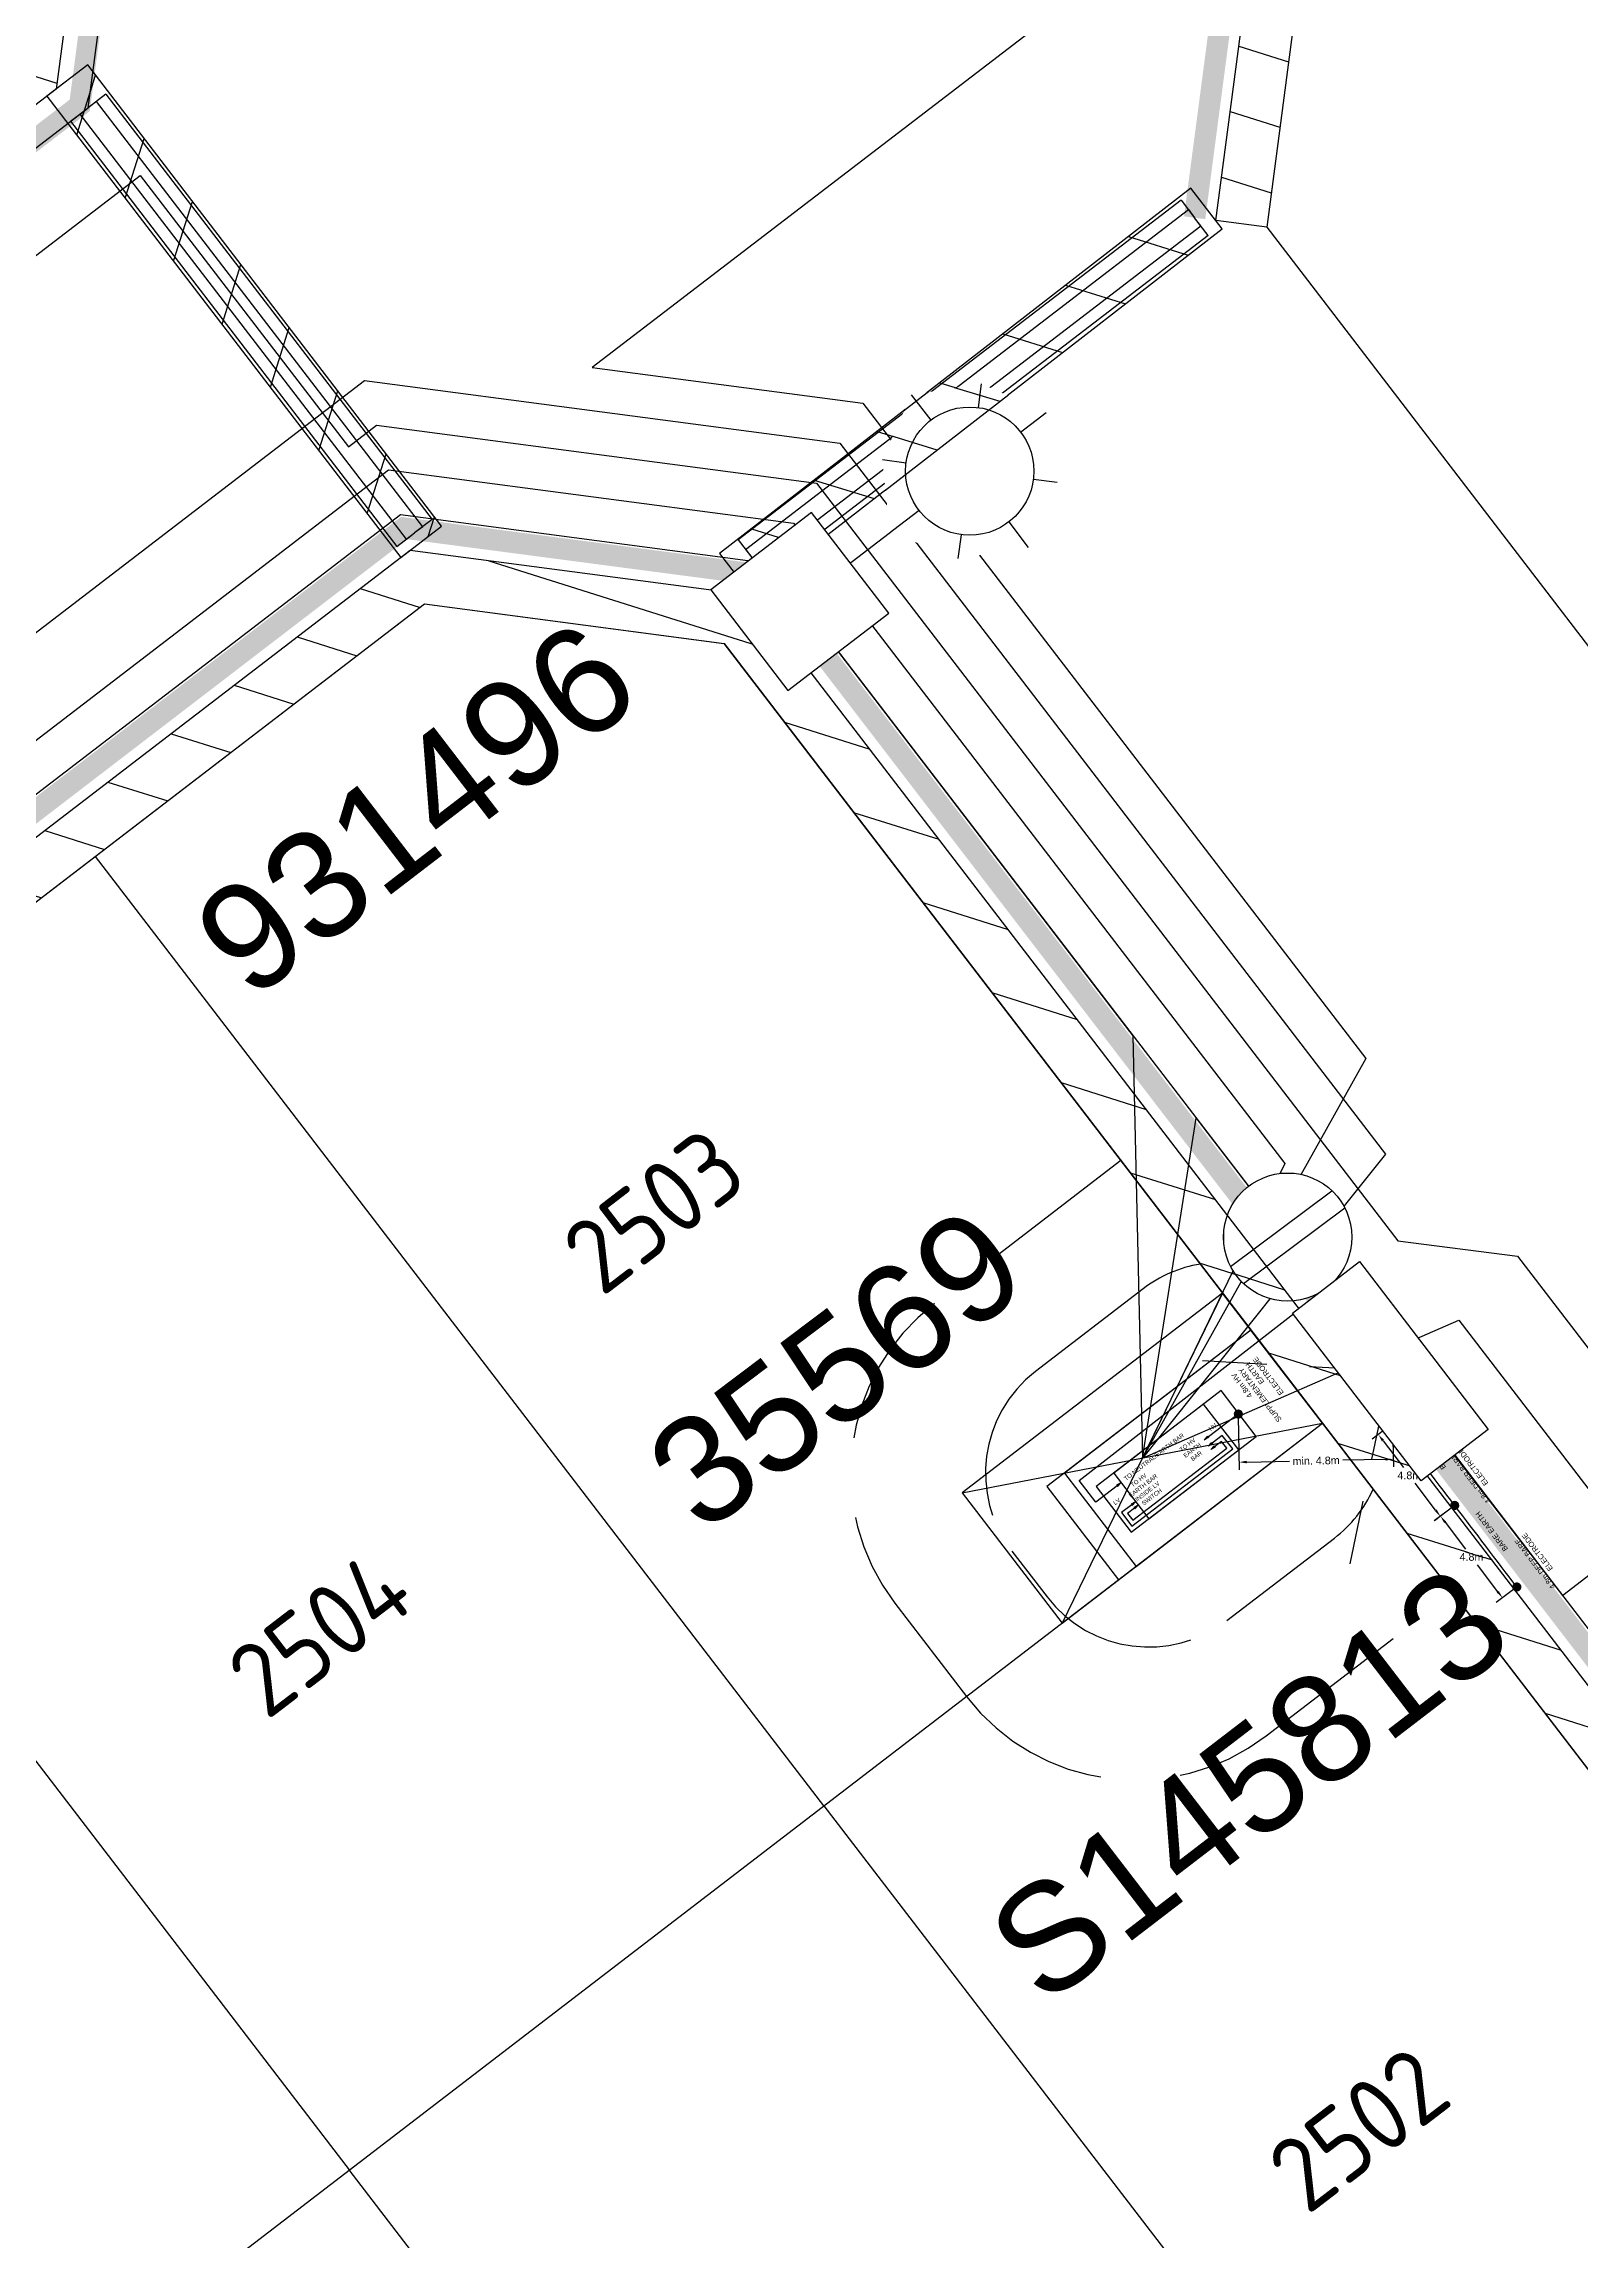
# Model space of a CAD drawing. Extents: x 296374 to 298792, y 6267790 to 6270844.
# Drawn here: x 298127.7 to 298163.7, y 6269901 to 6269952.4 of the extents above; entities that cross this region are included whole.
import ezdxf
from ezdxf.enums import TextEntityAlignment as Align

# ---------------------------------------------------------------- set-up
doc = ezdxf.new("R2010")
doc.units = 0
for name, pattern in [('Dash', [5, 3, -2]), ('DASHED', [0.75, 0.5, -0.25]), ('IE Trench LV', [6.5, 5, -1.5]), ('Trench-Service', [1.5, 1, -0.5])]:
    doc.linetypes.add(name, pattern=pattern)
for name, color, linetype in [('_User_Earthing', 7, 'Continuous'), ('_User_Easement', 7, 'Continuous'), ('_User_Equip_Easement', 7, 'Continuous'), ('_User_Wipeout', 6, 'Continuous'), ('_User_xref', 251, 'Continuous'), ('Duct_SP_NEW', 2, 'Continuous'), ('Equip_LV_NEW', 2, 'Continuous'), ('Equip_SP_SL_NEW', 2, 'Continuous'), ('Mains_HV_NEW_U97', 2, 'Continuous'), ('Mains_LV_NEW_T84', 2, 'Continuous'), ('Mains_SL_NEW_R6', 2, 'Continuous'), ('Services_SP_NEW_UG', 7, 'Trench-Service'), ('Sub_SP_NEW', 2, 'Continuous'), ('SupportsUG_SP_LV_NEW', 2, 'Continuous'), ('SupportsUG_SP_LV_SL_NEW', 2, 'Continuous'), ('Trench_SP_NEW', 2, 'IE Trench LV'), ('UG_Details_SP_MISC', 7, 'Continuous'), ('X-Masterplan_LotLayout_P2$0$D-LO-Stage 24', 251, 'Continuous'), ('X-Masterplan_LotLayout_P2$0$D-RD-Stage24_BDY', 251, 'Continuous'), ('XR-600340-P4-CI-DESIGN (06032016)$0$GN-ANNO-TEXT-LOT24', 251, 'Continuous')]:
    doc.layers.add(name, color=color, linetype=linetype)
doc.styles.add('POLE_LABEL', font='arial.ttf')
doc.styles.add('SL_LABEL', font='arial.ttf')
doc.styles.get("Standard").update_dxf_attribs({"font": 'arial.ttf'})
doc.styles.add('XR-600340-P4-CI-DESIGN (06032016)$0$CDD_AN-ISOCP', font='isocp.shx')
doc.linetypes.add('Cable 1', pattern='A,7,-3,["//",Standard,S=1.5,R=0,X=-2.1,Y=-0.7],-0.001', length=10.001)
doc.linetypes.add('Cable 4', pattern='A,5.25,-0.1,["o",Standard,S=2,R=0,X=1.2,Y=-0.7],-4', length=9.35)
doc.linetypes.add('Cable New UG', pattern='A,7,-0.25,["x",Standard,S=2,R=0,X=0.2,Y=-0.8],-2.1', length=9.35)
doc.linetypes.add('IE Trench HV', pattern='A,7,-0.2,["/",Standard,S=3,R=0,X=0.6,Y=-1.4],-2.5', length=9.7)
doc.linetypes.add('IECLCABBEE', pattern='A,6,-0.5,["BE",Standard,S=1.7,R=0,X=0,Y=-1],-2.8', length=9.3)
doc.linetypes.add('IECLCABIEE', pattern='A,6,-0.5,["IE",Standard,S=1.7,R=0,X=0.5,Y=-1],-2.8', length=9.3)
doc.dimstyles.get("Standard").update_dxf_attribs({"dimtxt": 0.18, "dimasz": 0.18, "dimexe": 0.18, "dimexo": 0.0625, "dimgap": 0.09, "dimtad": 0, "dimtih": 1, "dimtoh": 1, "dimdec": 4, "dimzin": 0, "dimdsep": 46, "dimtxsty": 'Standard', "dimcen": 0.09, "dimadec": 0, "dimazin": 0, "dimtfac": 1, "dimtdec": 4, "dimtofl": 0, "dimtmove": 0, "dimatfit": 3, "dimfxl": 1, "dimtolj": 1, "dimtzin": 0, "dimarcsym": 0})
pattern_1 = [(162.4963, (298226.3864, 6269882.092), (-0.458369, -1.453435), [])]

# ---------------------------------------------------------------- blocks, each defined once
blk = doc.blocks.new('XR-600340-P4-CI-DESIGN (06032016)')
at = {"layer": 'XR-600340-P4-CI-DESIGN (06032016)$0$GN-ANNO-TEXT-LOT24', "linetype": 'ByBlock', "char_height": 1.75, "attachment_point": 5, "rotation": 37.4542, "style": 'XR-600340-P4-CI-DESIGN (06032016)$0$CDD_AN-ISOCP'}
for s, insert in [('2430', (298159.568, 6269951.682)), ('2503', (298136.782, 6269931.878)), ('2503', (298142.003, 6269925.074)), ('2504', (298134.192, 6269915.188)), ('2502', (298158.494, 6269903.579))]:
    blk.add_mtext(s, dxfattribs=dict(at, insert=insert))
blk = doc.blocks.new('X-Masterplan_LotLayout_P2')
at = {"layer": 'X-Masterplan_LotLayout_P2$0$D-LO-Stage 24'}
for p, q in [((298145.983, 6269911.154), (298128.939, 6269933.368)), ((298117.832, 6269924.846), (298134.876, 6269902.632)), ((298073.23, 6269855.334), (298157.646, 6269920.102)), ((298145.983, 6269911.154), (298163.028, 6269888.939)), ((298151.92, 6269880.417), (298134.876, 6269902.631))]:
    blk.add_line(p, q, dxfattribs=at)
at = {"layer": 'X-Masterplan_LotLayout_P2$0$D-RD-Stage24_BDY'}
for points in [[(298170.34, 6269929.841), (298184.341, 6269911.594), (298191.351, 6269910.67), (298285.576, 6269982.964), (298286.499, 6269989.974), (298272.499, 6270008.222), (298258.498, 6270026.47), (298251.487, 6270027.393), (298157.263, 6269955.1), (298156.34, 6269948.089)], [(298071.14, 6269858.174), (298059.285, 6269873.624), (298060.209, 6269880.635), (298136.635, 6269939.273), (298143.645, 6269938.35), (298157.646, 6269920.102), (298171.647, 6269901.854), (298170.723, 6269894.844), (298094.297, 6269836.205), (298087.287, 6269837.129)]]:
    blk.add_lwpolyline(points, close=True, dxfattribs=at)
blk = doc.blocks.new('*D88')
at = {"layer": '_User_Earthing', "color": 0, "linetype": 'Continuous', "lineweight": -2, "ltscale": 0.05, "transparency": 16777216}
for p, q in [((298159.238, 6269920.055), (298158.809, 6269919.73)), ((298159.061, 6269919.695), (298159.539, 6269919.064)), ((298160.293, 6269918.069), (298159.815, 6269918.7)), ((298160.688, 6269918.142), (298160.258, 6269917.817))]:
    blk.add_line(p, q, dxfattribs=at)
at = {"layer": '_User_Earthing', "color": 0, "linetype": 'Continuous', "ltscale": 0.05, "transparency": 16777216}
for points in [[(298159.085, 6269919.713), (298159.037, 6269919.677), (298158.952, 6269919.839)], [(298160.317, 6269918.087), (298160.269, 6269918.051), (298160.402, 6269917.926)]]:
    blk.add_solid(points, dxfattribs=at)
at = {"layer": 'Defpoints', "color": 0, "linetype": 'Continuous', "ltscale": 0.05, "transparency": 16777216}
for p in [(298159.288, 6269920.093), (298160.738, 6269918.18), (298160.402, 6269917.926)]:
    blk.add_point(p, dxfattribs=at)
at = {"layer": '_User_Earthing', "color": 0, "linetype": 'Continuous', "lineweight": -3, "ltscale": 0.05, "transparency": 16777216, "insert": (298159.677, 6269918.882), "char_height": 0.18, "attachment_point": 5, "bg_fill": 3, "box_fill_scale": 1.1, "bg_fill_color": 256, "bg_fill_true_color": 13158600, "bg_fill_transparency": 0}
blk.add_mtext('\\A1;4.8m', dxfattribs=at)
blk = doc.blocks.new('SUB_PADMOUNT_NEW')
for p, q in [((-3.84, 1.92), (3.84, -1.92)), ((3.84, 1.92), (-3.84, -1.92))]:
    blk.add_line(p, q)
blk.add_lwpolyline([(-3.84, -1.92), (3.84, -1.92), (3.84, 1.92), (-3.84, 1.92)], close=True)
for tag, height, flags, p in [('ASSET_NUM', 2.5, 8, (2, 2)), ('STREET_CODE', 0.2, 9, (1.5, 0)), ('OPERATING_VOLTAGE', 0.2, 9, (1.5, -0.4)), ('ORIENTATION', 0.2, 9, (1.5, -0.6)), ('NO_PHASES', 0.2, 9, (1.5, -0.2)), ('OWNED_BY', 0.2, 9, (1.5, -0.8)), ('OPERATED_BY', 0.2, 9, (1.5, -1)), ('SECONDARY_VOLTAGE', 0.2, 9, (1.5, -1.6)), ('CONSTRUCTED_VOLTAGE', 0.2, 9, (1.5, -1.4)), ('MAINTAINED_BY', 0.2, 9, (1.5, -1.2)), ('STATE', 0.2, 9, (1.5, -1.8)), ('PARENT', 0.2, 9, (1.5, -2)), ('SUBSTATION_TYPE', 0.2, 9, (1.5, -2.2)), ('USAGE', 0.2, 9, (1.5, -2.4)), ('LEGEND', 0.2, 9, (1.5, -2.6)), ('SUBURB', 0.2, 9, (1.5, -2.8)), ('STREETNAME', 0.2, 9, (1.5, -3)), ('Z', 0.2, 1, (1.5, -3.6)), ('LOCATION', 0.2, 9, (1.5, -3.2)), ('NOTES', 0.2, 9, (1.5, -3.4))]:
    blk.add_attdef(tag, text='', height=height, dxfattribs=dict(flags=flags)).set_placement(p, align=Align.MIDDLE_LEFT)
blk = doc.blocks.new('*U61')
for tag, flags, p in [('ACTUAL_STATUS', 9, (1.5, 0)), ('OPERATING_VOLTAGE', 9, (1.5, -0.6)), ('CONSTRUCTED_VOLTAGE', 9, (1.5, -0.2)), ('NO_PHASES', 9, (1.5, -0.4)), ('ORIENTATION', 9, (1.5, -0.8)), ('STATE', 9, (1.5, -1)), ('SWITCH_TYPE', 9, (1.5, -1.2)), ('USAGE', 9, (1.5, -1.4)), ('NOTES', 9, (1.5, -1.6)), ('OWNED_BY', 9, (1.5, -1.8)), ('OPERATED_BY', 9, (1.5, -2)), ('TYPE', 9, (1.5, -2.6)), ('MAINTAINED_BY', 9, (1.5, -2.2)), ('NUMBER_OF_PHASES', 9, (1.5, -2.4)), ('Z', 1, (1.5, -2.8))]:
    blk.add_attdef(tag, text='', height=0.2, dxfattribs=dict(flags=flags)).set_placement(p, align=Align.MIDDLE_LEFT)
blk.add_wipeout([(-9.862, 0.026), (-9.683, 0.081), (-9.512, 0.159), (-9.352, 0.257), (-9.206, 0.374), (-9.075, 0.509), (-8.963, 0.659), (-8.87, 0.822), (-8.798, 0.996), (-8.749, 1.177), (-8.723, 1.363), (-8.72, 1.55), (-8.741, 1.737), (-8.785, 1.919), (-8.851, 2.094), (-8.939, 2.26), (-9.047, 2.414), (-9.174, 2.552), (-9.316, 2.674), (-9.473, 2.777), (-9.642, 2.859), (-9.819, 2.92), (-10.003, 2.958), (-10.19, 2.972), (-10.378, 2.963), (-10.562, 2.931), (-10.742, 2.875), (-10.913, 2.798), (-11.073, 2.7), (-11.219, 2.582), (-11.349, 2.447), (-11.462, 2.297), (-11.555, 2.134), (-11.626, 1.961), (-11.675, 1.78), (-11.702, 1.594), (-11.704, 1.406), (-11.684, 1.22), (-11.64, 1.037), (-11.573, 0.862), (-11.485, 0.696), (-11.377, 0.543), (-11.251, 0.404), (-11.108, 0.283), (-10.951, 0.18), (-10.783, 0.097), (-10.605, 0.037), (-10.421, -0.001), (-10.234, -0.016), (-10.047, -0.007)])
for p, q in [((-9.654, 2.871), (-11.197, 0.347)), ((-9.228, 2.61), (-10.77, 0.086))]:
    blk.add_line(p, q)
blk.add_circle((-10.212, 1.478), 1.5)
blk = doc.blocks.new('*D90')
at = {"layer": '_User_Earthing', "color": 0, "linetype": 'Continuous', "lineweight": -2, "ltscale": 0.05, "transparency": 16777216}
for p, q in [((298160.693, 6269918.147), (298160.263, 6269917.821)), ((298160.515, 6269917.786), (298160.994, 6269917.155)), ((298161.747, 6269916.16), (298161.269, 6269916.791)), ((298162.142, 6269916.234), (298161.712, 6269915.908))]:
    blk.add_line(p, q, dxfattribs=at)
at = {"layer": '_User_Earthing', "color": 0, "linetype": 'Continuous', "ltscale": 0.05, "transparency": 16777216}
for points in [[(298160.539, 6269917.804), (298160.491, 6269917.768), (298160.407, 6269917.93)], [(298161.771, 6269916.178), (298161.723, 6269916.142), (298161.856, 6269916.017)]]:
    blk.add_solid(points, dxfattribs=at)
at = {"layer": 'Defpoints', "color": 0, "linetype": 'Continuous', "ltscale": 0.05, "transparency": 16777216}
for p in [(298160.743, 6269918.184), (298161.856, 6269916.017), (298162.192, 6269916.271)]:
    blk.add_point(p, dxfattribs=at)
at = {"layer": '_User_Earthing', "color": 0, "linetype": 'Continuous', "lineweight": -3, "ltscale": 0.05, "transparency": 16777216, "insert": (298161.131, 6269916.973), "char_height": 0.18, "attachment_point": 5, "bg_fill": 3, "box_fill_scale": 1.1, "bg_fill_color": 256, "bg_fill_true_color": 13158600, "bg_fill_transparency": 0}
blk.add_mtext('\\A1;4.8m', dxfattribs=at)
blk = doc.blocks.new('*U102')
blk.add_line((0, 0), (0, 0))
at = {"style": 'SL_LABEL', "flags": 9}
for tag, height, p in [('ASSET_NUM', 2.5, (2, 2)), ('STREET_CODE', 0.2, (0, -0.2))]:
    blk.add_attdef(tag, text='', height=height, dxfattribs=at).set_placement(p, align=Align.MIDDLE_LEFT)
for tag, p, flags in [('Z', (0, 0), 1), ('OPERATED_BY', (0, -9.607), 9)]:
    blk.add_attdef(tag, p, '', height=0.2, dxfattribs=dict(flags=flags))
at = {"flags": 9}
for tag, p in [('CONSTRUCTED_VOLTAGE', (0, -0.4)), ('CONTROL_TYPE', (0, -0.6)), ('LANTERN_PURPOSE', (0, -0.8)), ('LANTERN_TYPE', (0, -1)), ('OPERATING_VOLTAGE', (0, -1.4)), ('ORIENTATION', (0, -1.6)), ('NO_PHASES', (0, -1.2)), ('OWNED_BY', (0, -1.8)), ('STATE', (0, -2)), ('CEXIST', (0, -2.4)), ('CNEW', (0, -2.6)), ('USAGE', (0, -2.2)), ('CNUMBER', (0, -2.8)), ('CREMOVE', (0, -3)), ('CREPLACE', (0, -3.2)), ('LKINGHEIGHT', (0, -3.4)), ('LBRACKET', (0, -3.6)), ('NOTES', (0, -9.2)), ('MAINTAINED_BY', (0, -9.863))]:
    blk.add_attdef(tag, text='', height=0.2, dxfattribs=at).set_placement(p, align=Align.MIDDLE_LEFT)
blk.add_wipeout([(0.907, -8.703), (-0.626, -8.067), (-1.564, -6.698), (-0.928, -5.166), (0.43, -4.124), (1.973, -4.863), (2.912, -6.232), (2.276, -7.764)])
for p, q in [((0, 0), (0.519, -4.976)), ((1.973, -4.863), (1.619, -5.3)), ((-0.928, -5.166), (-0.491, -5.52)), ((-0.818, -6.62), (-1.564, -6.698)), ((2.912, -6.232), (2.166, -6.31)), ((-0.626, -8.067), (-0.271, -7.63)), ((2.276, -7.764), (1.839, -7.41)), ((0.829, -7.957), (0.907, -8.703))]:
    blk.add_line(p, q)
blk.add_circle((0.674, -6.465), 1.5)
for tag, height, flags, p in [('LNUMBER', 2.5, 8, (1.2, -2.8)), ('LBRACKETVOCAB', 0.2, 9, (0, -3.8)), ('LCATEGORY', 0.2, 9, (0, -4)), ('LCHARGE1', 0.2, 9, (0, -4.2)), ('LCHARGE1PERCENT', 0.2, 9, (0, -4.4)), ('LCHARGE2', 0.2, 9, (0, -4.6)), ('LCHARGE2PERCENT', 0.2, 9, (0, -4.8)), ('LCHARGE3', 0.2, 9, (0, -5)), ('LCHARGE3PERCENT', 0.2, 9, (0, -5.2)), ('LEXIST', 0.2, 9, (0, -5.4)), ('LLAMP', 0.2, 9, (0, -5.6)), ('LLAMPVOCAB', 0.2, 9, (0, -5.8)), ('LMAST', 0.2, 9, (0, -6)), ('LMASTVOCAB', 0.2, 9, (0, -6.2)), ('LNEW', 0.2, 9, (0, -6.4)), ('LANTNUMBER', 0.2, 9, (0, -6.6)), ('LOUTREACH', 0.2, 9, (0, -7)), ('LOUTREACHVOCAB', 0.2, 9, (0, -7.2)), ('LRATECODE', 0.2, 9, (0, -7.4)), ('LREMOVE', 0.2, 9, (0, -7.6)), ('LREPLACE', 0.2, 9, (0, -7.8)), ('LTYPE', 0.2, 9, (0, -8)), ('LTYPEVOCAB', 0.2, 9, (0, -8.2)), ('SUBURB', 0.2, 9, (0, -8.6)), ('STREETNAME', 0.2, 9, (0, -8.8)), ('LEGEND', 0.2, 9, (0, -8.4)), ('LOCATION', 0.2, 9, (0, -9))]:
    blk.add_attdef(tag, text='', height=height, dxfattribs=dict(flags=flags)).set_placement(p, align=Align.MIDDLE_LEFT)
blk = doc.blocks.new('*D273')
at = {"layer": '_User_Earthing', "color": 0, "linetype": 'Continuous', "lineweight": -2, "ltscale": 0.05, "transparency": 16777216}
for p, q in [((298155.672, 6269920.26), (298155.696, 6269919.012)), ((298159.284, 6269920.027), (298159.303, 6269919.081)), ((298155.872, 6269919.195), (298156.87, 6269919.214)), ((298159.119, 6269919.257), (298158.121, 6269919.238))]:
    blk.add_line(p, q, dxfattribs=at)
at = {"layer": '_User_Earthing', "color": 0, "linetype": 'Continuous', "ltscale": 0.05, "transparency": 16777216}
for points in [[(298155.871, 6269919.225), (298155.873, 6269919.165), (298155.692, 6269919.192)], [(298159.119, 6269919.287), (298159.12, 6269919.228), (298159.299, 6269919.261)]]:
    blk.add_solid(points, dxfattribs=at)
at = {"layer": 'Defpoints', "color": 0, "linetype": 'Continuous', "ltscale": 0.05, "transparency": 16777216}
for p in [(298155.67, 6269920.323), (298159.283, 6269920.089), (298159.299, 6269919.261)]:
    blk.add_point(p, dxfattribs=at)
at = {"layer": '_User_Earthing', "color": 0, "linetype": 'Continuous', "lineweight": -3, "ltscale": 0.05, "transparency": 16777216, "insert": (298157.496, 6269919.226), "char_height": 0.18, "attachment_point": 5, "rotation": 1.0979, "bg_fill": 3, "box_fill_scale": 1.1, "bg_fill_color": 256, "bg_fill_true_color": 13158600, "bg_fill_transparency": 0}
blk.add_mtext('\\A1;{\\C256;min. 4.8m}', dxfattribs=at)
blk = doc.blocks.new('PILLAR_NEW')
for tag, height, flags, p in [('ASSET_NUM', 2.5, 8, (2, 4)), ('STREET_CODE', 0.2, 9, (1.5, 2)), ('OWNED_BY', 0.2, 9, (1.5, 1.8)), ('OPERATED_BY', 0.2, 9, (1.5, 1.6))]:
    blk.add_attdef(tag, text='', height=height, dxfattribs=dict(flags=flags)).set_placement(p, align=Align.MIDDLE_LEFT)
blk.add_wipeout([(-2.475, 0.99), (2.475, 0.99), (2.475, -0.99), (-2.475, -0.99)])
at = {"lineweight": -3}
blk.add_lwpolyline([(-2.475, 0.99), (2.475, 0.99), (2.475, -0.99), (-2.475, -0.99)], close=True, dxfattribs=at)
for tag, flags, p in [('STATE', 9, (1.5, 1.2)), ('SUPPORT_TYPE', 9, (1.5, 1)), ('MAINTAINED_BY', 9, (1.5, 1.4)), ('USAGE', 9, (1.5, 0.8)), ('LEGEND', 9, (1.5, 0.6)), ('SUBURB', 9, (1.5, 0.2)), ('STREETNAME', 9, (1.5, 0)), ('PARENT', 9, (1.5, 0.4)), ('Z', 1, (1.5, -0.6)), ('LOCATION', 9, (1.5, -0.2)), ('NOTES', 9, (1.5, -0.4))]:
    blk.add_attdef(tag, text='', height=0.2, dxfattribs=dict(flags=flags)).set_placement(p, align=Align.MIDDLE_LEFT)
blk = doc.blocks.new('COLUMN_NEW')
for tag, height, flags, p in [('ASSET_NUM', 2.5, 8, (2, 2)), ('STREETNAME', 0.2, 9, (1.5, -2)), ('LOCATION', 0.2, 9, (1.5, -2.2)), ('NOTES', 0.2, 9, (1.5, -2.4)), ('LABEL_ALIGNMENT', 0.2, 9, (1.5, -2.6)), ('Z', 0.2, 1, (1.5, -2.8))]:
    blk.add_attdef(tag, text='', height=height, dxfattribs=dict(flags=flags)).set_placement(p, align=Align.MIDDLE_LEFT)
blk.add_wipeout([(-1.485, -1.485), (1.485, -1.485), (1.485, 1.485), (-1.485, 1.485)])
at = {"lineweight": -3}
blk.add_lwpolyline([(-1.485, -1.485), (1.485, -1.485), (1.485, 1.485), (-1.485, 1.485)], close=True, dxfattribs=at)
at = {"style": 'POLE_LABEL', "flags": 9}
blk.add_attdef('STRUCTURE_PLANT_NUMBER', text='', height=0.2, dxfattribs=at).set_placement((1.5, 0.242), align=Align.MIDDLE_LEFT)
at = {"flags": 9}
for tag, p in [('STREET_CODE', (1.5, 0)), ('OWNED_BY', (1.5, -0.4)), ('OPERATED_BY', (1.5, -0.6)), ('COLUMN_TYPE', (1.5, -0.2)), ('STATE', (1.5, -1)), ('MAINTAINED_BY', (1.5, -0.8)), ('USAGE', (1.5, -1.2)), ('LEGEND', (1.5, -1.4)), ('PARENT', (1.5, -1.6)), ('SUBURB', (1.5, -1.8))]:
    blk.add_attdef(tag, text='', height=0.2, dxfattribs=at).set_placement(p, align=Align.MIDDLE_LEFT)

msp = doc.modelspace()

# ---------------------------------------------------------------- hatches: boundary and pattern name
at = {"layer": '_User_Earthing', "lineweight": -3}
h = msp.add_hatch(color=250, dxfattribs=at)
edge = h.paths.add_edge_path()
edge.add_arc((298155.67693, 6269920.31813), 0.10819, 84.442817, 444.442817)
at = {"layer": '_User_Earthing', "lineweight": -3, "ltscale": 0.05}
h = msp.add_hatch(color=256, dxfattribs=at)
h.dxf.hatch_style = 1
h.paths.add_polyline_path([(298154.87703, 6269919.71421), (298154.9569, 6269919.80014), (298154.9807, 6269919.76911)])
h = msp.add_hatch(color=256, dxfattribs=at)
h.dxf.hatch_style = 1
h.paths.add_polyline_path([(298154.97113, 6269919.56584), (298155.05099, 6269919.65176), (298155.0748, 6269919.62073)])
h = msp.add_hatch(color=256, dxfattribs=at)
h.dxf.hatch_style = 1
h.paths.add_polyline_path([(298155.032, 6269919.4865), (298155.11187, 6269919.57242), (298155.13567, 6269919.54139)])
h = msp.add_hatch(color=256, dxfattribs=at)
h.dxf.hatch_style = 1
h.paths.add_polyline_path([(298152.85092, 6269918.62584), (298152.82711, 6269918.65687), (298152.93079, 6269918.71176)])
h = msp.add_hatch(color=256, dxfattribs=at)
h.dxf.hatch_style = 1
h.paths.add_polyline_path([(298153.19448, 6269918.17806), (298153.17067, 6269918.20909), (298153.27434, 6269918.26398)])
h = msp.add_hatch(color=256, dxfattribs=at)
h.dxf.hatch_style = 1
h.paths.add_polyline_path([(298153.25535, 6269918.09872), (298153.23155, 6269918.12975), (298153.33522, 6269918.18464)])
at = {"layer": '_User_Equip_Easement'}
h = msp.add_hatch(dxfattribs=at)
h.set_pattern_fill('ANSI31', color=256, scale=0.48, angle=80)
h.set_pattern_definition(pattern_1)
h.paths.add_polyline_path([(298067.3735, 6269906.37742), (298068.10396, 6269905.42536), (298128.0209, 6269951.32291), (298129.00841, 6269958.82094), (298127.81868, 6269958.97763), (298126.89608, 6269951.97237)])
h.paths.add_polyline_path([(298043.45978, 6269894.25213), (298043.46016, 6269894.2528), (298043.45916, 6269894.25294)])
h = msp.add_hatch(dxfattribs=at)
h.set_pattern_fill('ANSI31', color=256, scale=0.48, angle=169.997765)
h.set_pattern_definition([(252.4972, (298179.2382, 6269837.5025), (1.453442, -0.458346), [])])
h.paths.add_polyline_path([(298127.8048, 6269951.15712), (298136.08528, 6269940.3638), (298137.03734, 6269941.09426), (298128.75686, 6269951.88759)])

# ---------------------------------------------------------------- linework, layer by layer
at = {"layer": '_User_Earthing', "linetype": 'IECLCABIEE', "lineweight": -3, "ltscale": 0.5, "flags": 128}
msp.add_lwpolyline([(298152.84097, 6269918.63881), (298152.33974, 6269918.25565), (298151.95099, 6269918.76184), (298157.18244, 6269922.83789), (298159.31174, 6269920.06264)], dxfattribs=at)
at = {"layer": '_User_Earthing', "lineweight": -3}
for points in [[(298155.97222, 6269922.28354), (298151.19771, 6269918.62031), (298152.87169, 6269916.4385), (298157.6462, 6269920.10173)], [(298154.86479, 6269920.55157), (298152.34976, 6269918.62192), (298153.17153, 6269917.55085), (298155.68656, 6269919.4805)]]:
    msp.add_lwpolyline(points, close=True, dxfattribs=at)
at = {"layer": '_User_Earthing', "lineweight": -3, "ltscale": 0.05}
for points in [[(298154.87703, 6269919.71421), (298155.27372, 6269920.01858)], [(298155.27372, 6269920.01858), (298155.67042, 6269920.32294)]]:
    msp.add_lwpolyline(points, dxfattribs=at)
at = {"layer": '_User_Earthing', "linetype": 'IECLCABBEE', "lineweight": -3, "ltscale": 0.5}
msp.add_lwpolyline([(298160.73756, 6269918.18023, 0.0006816), (298159.28318, 6269920.08912)], format="xyb", dxfattribs=at)
at = {"layer": '_User_Earthing', "linetype": 'IECLCABIEE', "lineweight": -3, "ltscale": 0.5}
for points in [[(298153.18258, 6269918.19357), (298152.94456, 6269918.01096), (298153.18805, 6269917.6936), (298155.5444, 6269919.50151), (298155.30091, 6269919.81886), (298155.0629, 6269919.63624)], [(298153.24345, 6269918.11424), (298153.08477, 6269917.99249), (298153.20652, 6269917.83381), (298155.40419, 6269919.51997), (298155.28245, 6269919.67865), (298155.12377, 6269919.55691)]]:
    msp.add_lwpolyline(points, dxfattribs=at)
at = {"layer": '_User_Earthing', "lineweight": -3, "ltscale": 0.05}
for points in [[(298154.87703, 6269919.71421), (298154.9569, 6269919.80014), (298154.9807, 6269919.76911)], [(298154.97113, 6269919.56584), (298155.05099, 6269919.65176), (298155.0748, 6269919.62073)], [(298155.032, 6269919.4865), (298155.11187, 6269919.57242), (298155.13567, 6269919.54139)], [(298152.93079, 6269918.71176), (298152.82711, 6269918.65687), (298152.85092, 6269918.62584)], [(298153.27434, 6269918.26398), (298153.17067, 6269918.20909), (298153.19448, 6269918.17806)], [(298153.33522, 6269918.18464), (298153.23155, 6269918.12975), (298153.25535, 6269918.09872)]]:
    msp.add_lwpolyline(points, close=True, dxfattribs=at)
at = {"layer": '_User_Easement'}
msp.add_lwpolyline([(298155.97222, 6269922.28354), (298151.60861, 6269918.93557), (298153.2826, 6269916.75377), (298157.64621, 6269920.10174)], close=True, dxfattribs=at)
at = {"layer": '_User_Easement', "linetype": 'Continuous'}
msp.add_lwpolyline([(298155.27569, 6269920.86683), (298152.76066, 6269918.93718), (298153.58244, 6269917.86612), (298156.09746, 6269919.79576)], close=True, dxfattribs=at)
at = {"layer": '_User_Equip_Easement', "linetype": 'Continuous', "flags": 128}
for points in [[(298067.3735, 6269906.37742), (298126.89608, 6269951.97237), (298127.81868, 6269958.97763), (298129.00841, 6269958.82094), (298128.0209, 6269951.32291), (298068.10396, 6269905.42536)], [(298127.8048, 6269951.15712), (298136.0857, 6269940.36412), (298137.03776, 6269941.09459), (298128.75686, 6269951.88759)]]:
    msp.add_lwpolyline(points, close=True, dxfattribs=at)
at = {"layer": 'Duct_SP_NEW', "lineweight": -3}
for p, q in [((298128.35753, 6269950.56808), (298128.77009, 6269950.88462)), ((298129.18265, 6269951.20116), (298128.77009, 6269950.88462)), ((298129.18265, 6269951.20116), (298136.81683, 6269941.2511)), ((298128.35753, 6269950.56808), (298135.99171, 6269940.61803)), ((298154.33762, 6269948.72378), (298143.97551, 6269940.77345)), ((298154.33762, 6269948.72378), (298154.65416, 6269948.31122)), ((298154.9707, 6269947.89866), (298154.65416, 6269948.31122)), ((298154.9707, 6269947.89866), (298144.60859, 6269939.94833)), ((298136.81683, 6269941.2511), (298136.40427, 6269940.93457)), ((298135.99171, 6269940.61803), (298136.40427, 6269940.93457)), ((298143.97551, 6269940.77345), (298144.29205, 6269940.36089)), ((298144.60859, 6269939.94833), (298144.29205, 6269940.36089))]:
    msp.add_line(p, q, dxfattribs=at)
at = {"layer": 'Mains_LV_NEW_T84', "linetype": 'Cable New UG', "lineweight": -3, "flags": 128}
for points in [[(298098.36097, 6269927.55322), (298128.77009, 6269950.88462), (298129.80156, 6269958.71648), (298140.25166, 6269966.73432), (298148.08352, 6269965.70285), (298175.7158, 6269986.90371)], [(298174.21392, 6269970.62629), (298155.3882, 6269956.18226), (298140.56282, 6269944.80748), (298146.89293, 6269943.9738), (298158.65763, 6269928.64021), (298153.43086, 6269919.28754)], [(298153.43086, 6269919.28754), (298154.68935, 6269927.24116), (298159.23298, 6269921.31919)], [(298153.43086, 6269919.28754), (298160.83549, 6269922.51611), (298167.46008, 6269913.88191), (298167.25068, 6269910.86927), (298173.73779, 6269902.41426), (298172.59815, 6269893.76106), (298143.22042, 6269871.221)]]:
    msp.add_lwpolyline(points, dxfattribs=at)
at = {"layer": 'Mains_LV_NEW_T84', "linetype": 'Cable New UG', "lineweight": -3, "ltscale": 0.8, "flags": 128}
msp.add_lwpolyline([(298098.36097, 6269927.55322), (298101.34615, 6269927.32275), (298129.98753, 6269949.29785), (298134.85732, 6269942.95079), (298135.51458, 6269943.45508), (298145.81045, 6269942.09909), (298159.40929, 6269924.37495), (298162.20631, 6269924.01502), (298166.43551, 6269918.50286), (298163.26514, 6269916.0702), (298159.23156, 6269921.30682)], dxfattribs=at)
at = {"layer": 'Mains_LV_NEW_T84', "linetype": 'Cable New UG', "lineweight": -3, "ltscale": 0.9, "flags": 128}
msp.add_lwpolyline([(298106.69704, 6269918.82397), (298136.07477, 6269941.36403), (298144.72796, 6269940.22439), (298153.20896, 6269929.17063), (298153.43086, 6269919.28754)], dxfattribs=at)
at = {"layer": 'Mains_SL_NEW_R6', "linetype": 'Cable 4', "flags": 128}
msp.add_lwpolyline([(298145.41487, 6269939.32911), (298159.23298, 6269921.31919)], dxfattribs=at)
at = {"layer": 'Mains_SL_NEW_R6', "linetype": 'Cable 4', "elevation": -0.00237, "flags": 128}
msp.add_lwpolyline([(298159.23298, 6269921.31919), (298173.05089, 6269903.30953)], dxfattribs=at)
at = {"layer": 'Services_SP_NEW_UG', "linetype": 'Dash', "lineweight": -3, "ltscale": 0.5, "elevation": -0.00237, "flags": 128}
msp.add_lwpolyline([(298158.29024, 6269916.81459), (298159.23298, 6269921.31919), (298154.6379, 6269921.57489)], dxfattribs=at)
at = {"layer": 'Trench_SP_NEW', "linetype": 'IE Trench LV', "const_width": 0.5, "flags": 128}
for points in [[(298154.65416, 6269948.31122), (298155.66941, 6269956.01989), (298251.01108, 6270029.17078)], [(298070.49193, 6269906.37891), (298128.57094, 6269950.94003), (298129.58619, 6269958.6487)], [(298157.82621, 6269922.65987), (298173.42413, 6269902.33022), (298172.31694, 6269893.92343), (298114.07933, 6269849.24062)]]:
    msp.add_lwpolyline(points, dxfattribs=at)
at = {"layer": 'Trench_SP_NEW', "linetype": 'IE Trench HV', "lineweight": -3, "const_width": 0.5, "flags": 128}
msp.add_lwpolyline([(298057.59987, 6269873.84632), (298058.61512, 6269881.55499), (298136.15879, 6269941.05037), (298144.56559, 6269939.94318), (298157.82621, 6269922.65987)], dxfattribs=at)
at = {"layer": 'UG_Details_SP_MISC', "lineweight": -3}
for p, q in [((298128.57968, 6269950.73853), (298128.77009, 6269950.88462)), ((298128.57968, 6269950.73853), (298128.77009, 6269950.88462)), ((298128.9605, 6269951.03071), (298128.77009, 6269950.88462)), ((298128.9605, 6269951.03071), (298128.77009, 6269950.88462)), ((298136.59468, 6269941.08066), (298128.9605, 6269951.03071)), ((298128.9605, 6269951.03071), (298128.9605, 6269951.03071)), ((298136.21386, 6269940.78847), (298128.57968, 6269950.73853)), ((298128.57968, 6269950.73853), (298128.57968, 6269950.73853)), ((298144.14596, 6269940.55131), (298154.50807, 6269948.50163)), ((298154.50807, 6269948.50163), (298154.50807, 6269948.50163)), ((298154.50807, 6269948.50163), (298154.65416, 6269948.31122)), ((298154.50807, 6269948.50163), (298154.65416, 6269948.31122)), ((298154.80025, 6269948.12081), (298154.65416, 6269948.31122)), ((298154.80025, 6269948.12081), (298154.65416, 6269948.31122)), ((298144.43814, 6269940.17048), (298154.80025, 6269948.12081)), ((298154.80025, 6269948.12081), (298154.80025, 6269948.12081)), ((298136.59468, 6269941.08066), (298136.40427, 6269940.93457)), ((298136.21386, 6269940.78847), (298136.40427, 6269940.93457)), ((298144.14596, 6269940.55131), (298144.29205, 6269940.36089)), ((298144.43814, 6269940.17048), (298144.29205, 6269940.36089))]:
    msp.add_line(p, q, dxfattribs=at)

# ---------------------------------------------------------------- block references
at = {"layer": '_User_xref', "color": 7}
msp.add_blockref('X-Masterplan_LotLayout_P2', (0, 0), dxfattribs=at)
at = {"layer": '_User_xref', "color": 6, "lineweight": -3}
msp.add_blockref('XR-600340-P4-CI-DESIGN (06032016)', (0, 0), dxfattribs=at)
at = {"layer": 'Sub_SP_NEW', "lineweight": -3}
ref = msp.add_blockref('SUB_PADMOUNT_NEW', (298153.43086, 6269919.28754), dxfattribs=dict(at, rotation=37.49712951334048))
ref.add_attrib('ASSET_NUM', '35569', dxfattribs={"layer": '0', "height": 2.5, "rotation": 36.999907}).set_placement((298142.38134, 6269918.46866), align=Align.MIDDLE_LEFT)

# ---------------------------------------------------------------- texts
at = {"layer": '_User_Earthing', "lineweight": -3, "ltscale": 0.05}
for s, width, gutter_width, heights, insert, char_height, attachment_point, rotation in [('INSULATED EARTH', 1.6355108, 12.5, [0], (298157.93612, 6269922.37931), 0.125, 3, 127.497132), ('4.8m HV SUPPLEMENTARY EARTH ELECTRODE', 1.499469, 12.5, [0], (298155.50399, 6269921.21926), 0.125, 3, 127.041523), ('4.8m DEEP BARE ELECTRODE', 1.499469, 12.5, [0.68637], (298159.16027, 6269921.25243), 0.125, 3, 127.342876), ('HV', 0.2433459, 9, [0], (298155.03153, 6269919.91712), 0.1, 7, 37.497131), ('TO NEUTRAL/EARTH BAR', 1.7867226, 9, [0], (298153.05131, 6269918.75041), 0.1, 7, 37.497131), ('\\pi0.12715;TO HV \\P\\pi0.11283;EARTH \\P\\pi0.20079;BAR', 0.6768106, 9, [0], (298154.45144, 6269919.0886), 0.1, 7, 37.497131), ('\\pi0.19559;TO HV \\P\\pi0.013496;EARTH BAR \\P\\pi0.076183;INSIDE LV \\P\\pi0.14013;SWITCH', 0.8136897, 9, [0], (298153.3549, 6269918.08556), 0.1, 7, 37.497131), ('LV', 0.2433459, 9, [0], (298152.92966, 6269918.28686), 0.1, 9, 37.497132)]:
    msp.add_mtext_dynamic_manual_height_columns(s, width=width, gutter_width=gutter_width, heights=heights, dxfattribs=dict(at, insert=insert, char_height=char_height, attachment_point=attachment_point, rotation=rotation))

# ---------------------------------------------------------------- next in the draw order: wipeouts: each hides what was drawn before it
at = {"color": 6}
for points in [[(298158.89223, 6269954.4312), (298156.98984, 6269950.68396), (298158.89796, 6269948.98731), (298166.08099, 6269954.09753), (298163.17558, 6269957.18107), (298161.54766, 6269956.67134)], [(298135.44039, 6269933.71052), (298133.538, 6269929.96329), (298135.44611, 6269928.26664), (298142.62915, 6269933.37686), (298139.72374, 6269936.4604), (298138.09582, 6269935.95066)]]:
    msp.add_wipeout(points, dxfattribs=at).dxf.layer = '_User_Wipeout'

# ---------------------------------------------------------------- next in the draw order: linework, layer by layer
at = {"layer": 'Mains_HV_NEW_U97', "linetype": 'Cable 1', "lineweight": -3, "ltscale": 0.95, "flags": 128}
for points in [[(298038.34648, 6269879.55996), (298046.64076, 6269868.74826), (298054.38221, 6269874.68789), (298055.52185, 6269883.34108), (298135.23449, 6269944.5006), (298146.35169, 6269943.03644), (298159.11957, 6269926.39535), (298153.43086, 6269919.28754)], [(298058.10195, 6269853.81003), (298047.85815, 6269867.16145), (298056.25692, 6269873.6054), (298057.39656, 6269882.2586), (298135.79467, 6269942.40955), (298145.26921, 6269941.16174), (298156.76602, 6269926.1773), (298153.43086, 6269919.28754)]]:
    msp.add_lwpolyline(points, dxfattribs=at)

# ---------------------------------------------------------------- next in the draw order: block references
at = {"layer": 'Equip_SP_SL_NEW', "linetype": 'Cable New UG', "lineweight": -3, "extrusion": (4.86337e-08, -6.3387e-08, 1), "rotation": 121.5485877954412}
msp.add_blockref('*U102', (298144.23669, 6269938.42515, -0.38319), dxfattribs=at)

# ---------------------------------------------------------------- next in the draw order: dimensions: what is measured, and where the dimension line sits
at = {"layer": '_User_Earthing', "linetype": 'Continuous', "lineweight": -3, "ltscale": 0.05}
dim = msp.add_aligned_dim(p1=(298159.28827, 6269920.09323), p2=(298160.73756, 6269918.18023), distance=-0.42152, text='4.8m', dimstyle='Standard', override={"dimtxt": 0.18, "dimasz": 0.18, "dimdec": 1, "dimfxl": 1.25, "dimtfill": 1}, dxfattribs=at)
dim.commit()
dim.dimension.update_dxf_attribs({"geometry": '*D88', "text_midpoint": (298159.67694, 6269918.88219)})

# ---------------------------------------------------------------- next in the draw order: hatches: boundary and pattern name
at = {"layer": '_User_Earthing', "lineweight": -3}
h = msp.add_hatch(color=250, dxfattribs=at)
edge = h.paths.add_edge_path()
edge.add_arc((298159.28774, 6269920.08686), 0.10819, 84.442817, 444.442817)
h = msp.add_hatch(color=250, dxfattribs=at)
edge = h.paths.add_edge_path()
edge.add_arc((298160.73758, 6269918.18042), 0.10819, 84.442817, 444.442817)
at = {"layer": '_User_Equip_Easement'}
h = msp.add_hatch(dxfattribs=at)
h.set_pattern_fill('ANSI31', color=256, scale=0.48, angle=80.291733)
h.set_pattern_definition([(162.7912, (298040.6194, 6269896.5571), (-0.450883, -1.455775), [])])
h.paths.add_polyline_path([(298154.28181, 6269948.78474), (298143.53771, 6269940.45341), (298144.27305, 6269939.50511), (298155.01715, 6269947.83644)])

# ---------------------------------------------------------------- next in the draw order: linework, layer by layer
at = {"layer": '_User_Earthing', "linetype": 'IECLCABBEE', "lineweight": -3, "ltscale": 0.5}
msp.add_lwpolyline([(298162.19195, 6269916.27135, 0.0006816), (298160.73756, 6269918.18023)], format="xyb", dxfattribs=at)
at = {"layer": '_User_Easement', "linetype": 'DASHED', "lineweight": -3, "ltscale": 7.5}
msp.add_lwpolyline([(298154.78806, 6269923.82694, 0.12341586), (298153.44952, 6269923.24698), (298150.9345, 6269921.31734, 0.41421356), (298150.38051, 6269917.11102), (298151.20229, 6269916.03995, 0.41421356), (298155.4086, 6269915.48596), (298157.92363, 6269917.41561, 0.1234169), (298158.83038, 6269918.55835, 0.1234169)], format="xyb", dxfattribs=at)
at = {"layer": '_User_Equip_Easement', "linetype": 'Continuous', "flags": 128}
msp.add_lwpolyline([(298154.56554, 6269949.00245), (298143.53771, 6269940.45341), (298144.27305, 6269939.50511), (298155.30089, 6269948.05416)], close=True, dxfattribs=at)

# ---------------------------------------------------------------- next in the draw order: texts
at = {"layer": '_User_Earthing', "lineweight": -3, "ltscale": 0.05, "insert": (298159.76882, 6269919.89155), "char_height": 0.125, "attachment_point": 3, "rotation": 127.147607}
msp.add_mtext_dynamic_manual_height_columns('BARE EARTH', width=1.6355108, gutter_width=12.5, heights=[0], dxfattribs=at)

# ---------------------------------------------------------------- next in the draw order: dimensions: what is measured, and where the dimension line sits
at = {"layer": '_User_Earthing', "linetype": 'Continuous', "lineweight": -3, "ltscale": 0.05}
dim = msp.add_aligned_dim(p1=(298160.74266, 6269918.18434), p2=(298162.19195, 6269916.27135), distance=-0.42152, text='4.8m', dimstyle='Standard', override={"dimtxt": 0.18, "dimasz": 0.18, "dimdec": 1, "dimfxl": 1.25, "dimtfill": 1}, dxfattribs=at)
dim.commit()
dim.dimension.update_dxf_attribs({"geometry": '*D90', "text_midpoint": (298161.13132, 6269916.9733)})

# ---------------------------------------------------------------- next in the draw order: hatches: boundary and pattern name
at = {"layer": '_User_Earthing', "lineweight": -3}
h = msp.add_hatch(color=250, dxfattribs=at)
edge = h.paths.add_edge_path()
edge.add_arc((298162.19197, 6269916.27153), 0.10819, 84.442909, 444.442909)

# ---------------------------------------------------------------- next in the draw order: linework, layer by layer
at = {"layer": '_User_Easement', "linetype": 'DASHED', "lineweight": -3, "ltscale": 7.5}
msp.add_lwpolyline([(298152.92861, 6269926.25046), (298148.565, 6269922.90249, 0.41421356), (298147.64169, 6269915.89196), (298149.31568, 6269913.71016, 0.41421356), (298156.3262, 6269912.78685), (298160.68983, 6269916.13483)], format="xyb", dxfattribs=at)

# ---------------------------------------------------------------- next in the draw order: texts
at = {"layer": '_User_Earthing', "lineweight": -3, "ltscale": 0.05, "char_height": 0.125, "attachment_point": 3}
for s, width, heights, insert, rotation in [('4.8m DEEP BARE ELECTRODE', 1.499469, [0.68637], (298160.61975, 6269919.34766), 127.342876), ('BARE EARTH', 1.6355108, [0], (298161.21811, 6269917.97856), 127.147607), ('4.8m DEEP BARE ELECTRODE', 1.499469, [0.68637], (298162.13069, 6269917.35059), 127.342876)]:
    msp.add_mtext_dynamic_manual_height_columns(s, width=width, gutter_width=12.5, heights=heights, dxfattribs=dict(at, insert=insert, rotation=rotation))

# ---------------------------------------------------------------- next in the draw order: block references
at = {"layer": 'Equip_LV_NEW', "lineweight": -3, "extrusion": (-5.07293e-09, -3.8922e-09, 1), "rotation": 158.1822271414048}
msp.add_blockref('*U61', (298147.89938, 6269929.62599, -0.00236), dxfattribs=at)

# ---------------------------------------------------------------- next in the draw order: hatches: boundary and pattern name
at = {"layer": '_User_Equip_Easement'}
h = msp.add_hatch(dxfattribs=at)
h.set_pattern_fill('ANSI31', color=256, scale=0.48, angle=80)
h.set_pattern_definition(pattern_1)
h.paths.add_polyline_path([(298251.1446, 6270028.64888), (298156.13808, 6269955.74924), (298155.14988, 6269948.24594), (298156.33961, 6269948.08925), (298157.26291, 6269955.09978), (298251.48074, 6270027.39424), (298258.49776, 6270026.47009), (298286.49902, 6269989.97448), (298285.57572, 6269982.96395), (298197.64154, 6269915.49101), (298198.37205, 6269914.53898), (298286.70055, 6269982.31449), (298287.75365, 6269990.31059), (298259.14725, 6270027.59491)])
h = msp.add_hatch(dxfattribs=at)
h.set_pattern_fill('ANSI31', color=256, scale=0.48, angle=80)
h.set_pattern_definition(pattern_1)
h.paths.add_polyline_path([(298136.29881, 6269940.52761), (298059.08629, 6269881.28152), (298058.09565, 6269873.78148), (298059.28532, 6269873.62435), (298060.2109, 6269880.6319), (298136.63495, 6269939.27298), (298143.64297, 6269938.35001), (298171.64674, 6269901.85407), (298170.72344, 6269894.84354), (298107.76412, 6269846.53801), (298108.49459, 6269845.58595), (298171.84826, 6269894.19405), (298172.90137, 6269902.19021), (298144.29243, 6269939.47484)])

# ---------------------------------------------------------------- next in the draw order: linework, layer by layer
at = {"layer": '_User_Equip_Easement', "linetype": 'Continuous', "flags": 128}
msp.add_lwpolyline([(298197.64154, 6269915.49101), (298285.57572, 6269982.96395), (298286.49902, 6269989.97448), (298258.49776, 6270026.47009), (298251.48074, 6270027.39424), (298157.26291, 6269955.09978), (298156.33961, 6269948.08925), (298155.14988, 6269948.24594), (298156.13808, 6269955.74924), (298251.1446, 6270028.64888), (298259.14725, 6270027.59491), (298287.75365, 6269990.31059), (298286.70055, 6269982.31449), (298198.37205, 6269914.53898)], close=True, dxfattribs=at)
msp.add_lwpolyline([(298108.49459, 6269845.58595), (298171.84826, 6269894.19405), (298172.90137, 6269902.19021), (298144.29243, 6269939.47484), (298136.29881, 6269940.52761), (298059.08629, 6269881.28152), (298058.09565, 6269873.78148), (298059.28532, 6269873.62435), (298060.2109, 6269880.6319), (298136.63495, 6269939.27298), (298143.64297, 6269938.35001), (298171.64674, 6269901.85407), (298170.72344, 6269894.84354), (298107.76412, 6269846.53801), (298108.49459, 6269845.58595)], dxfattribs=at)

# ---------------------------------------------------------------- next in the draw order: block references
at = {"layer": 'SupportsUG_SP_LV_SL_NEW', "extrusion": (4.84694e-08, -6.31728e-08, 1)}
ref = msp.add_blockref('COLUMN_NEW', (298145.41487, 6269939.32911, -0.38164), dxfattribs=dict(at, rotation=37.49722559744264))
ref.add_attrib('ASSET_NUM', '931496', dxfattribs={"layer": '0', "extrusion": (4.84694e-08, -6.31728e-08, 1), "height": 2.5, "rotation": 37.497226}).set_placement((298131.80031, 6269930.94106, -0.38164), align=Align.MIDDLE_LEFT)
ref = msp.add_blockref('COLUMN_NEW', (298173.05089, 6269903.30953, -0.38164), dxfattribs=dict(at, rotation=37.49722559744264))
ref.add_attrib('ASSET_NUM', '931497', dxfattribs={"layer": '0', "extrusion": (4.84694e-08, -6.31728e-08, 1), "height": 2.5, "rotation": 37.497226}).set_placement((298159.15094, 6269896.54994, -0.38164), align=Align.MIDDLE_LEFT)

# ---------------------------------------------------------------- next in the draw order: dimensions: what is measured, and where the dimension line sits
at = {"layer": '_User_Earthing', "linetype": 'Continuous', "lineweight": -3, "ltscale": 0.05}
dim = msp.add_linear_dim(base=(298159.29905, 6269919.26095), p1=(298155.67042, 6269920.32294), p2=(298159.28318, 6269920.08912), angle=1.097941, text='{\\C256;min. 4.8m}', dimstyle='Standard', override={"dimdec": 0, "dimfxl": 1.25, "dimtfill": 1}, dxfattribs=at)
dim.commit()
dim.dimension.update_dxf_attribs({"geometry": '*D273', "text_midpoint": (298157.49557, 6269919.22638), "text_rotation": 90})

# ---------------------------------------------------------------- next in the draw order: block references
at = {"layer": 'SupportsUG_SP_LV_NEW', "lineweight": -3, "extrusion": (-2.53646e-09, -1.9461e-09, 1)}
ref = msp.add_blockref('PILLAR_NEW', (298159.23298, 6269921.31919, -0.01532), dxfattribs=dict(at, rotation=307.4972223110017))
ref.add_attrib('ASSET_NUM', 'S145813', dxfattribs={"layer": '0', "height": 2.5, "rotation": 37.497222}).set_placement((298150.36717, 6269907.4103, -0.01532), align=Align.MIDDLE_LEFT)

doc.saveas('drawing.dxf')
